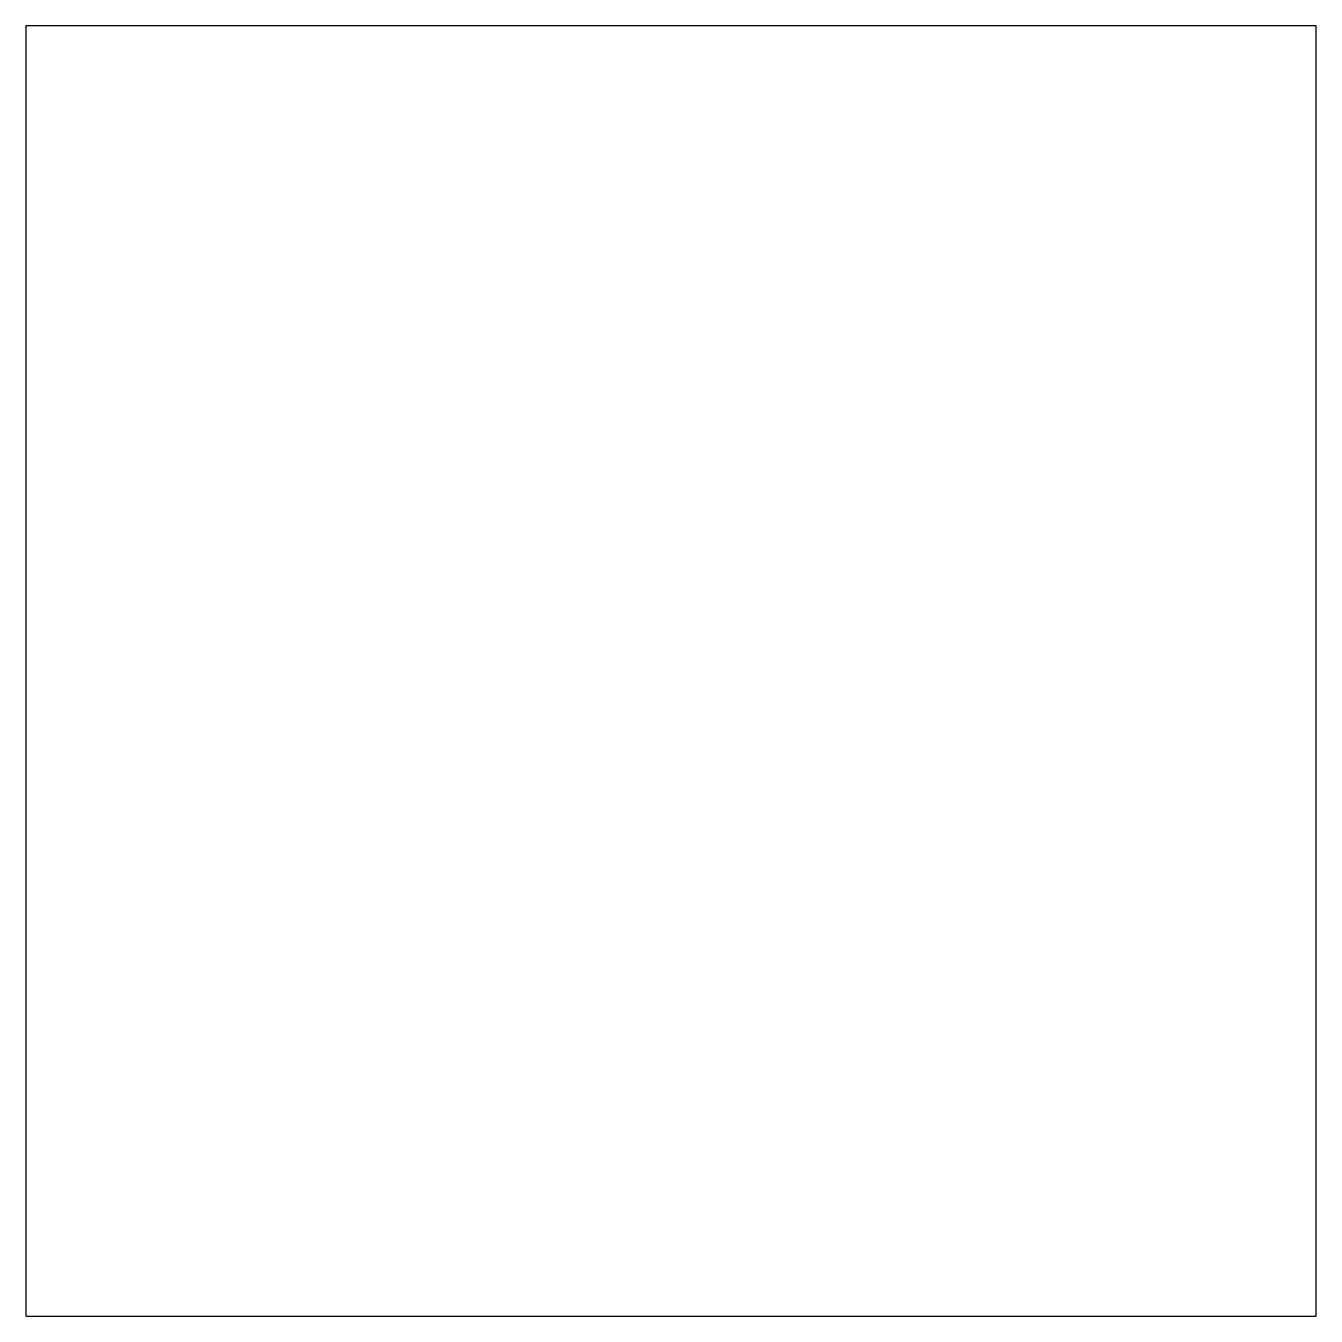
# Model space of a CAD drawing. Header units: millimetres. Extents: x 0 to 75, y 0 to 75.
import ezdxf

# ---------------------------------------------------------------- set-up
doc = ezdxf.new("R2010")
doc.units = ezdxf.units.MM
doc.header["$MEASUREMENT"] = 0
doc.layers.add('DIMENSION', color=178, linetype='Continuous', true_color=0x000000)

msp = doc.modelspace()

# ---------------------------------------------------------------- linework, layer by layer
at = {"layer": 'DIMENSION'}
msp.add_lwpolyline([(0, 0), (75, 0), (75, 75), (0, 75)], close=True, dxfattribs=at)

doc.saveas('drawing.dxf')
